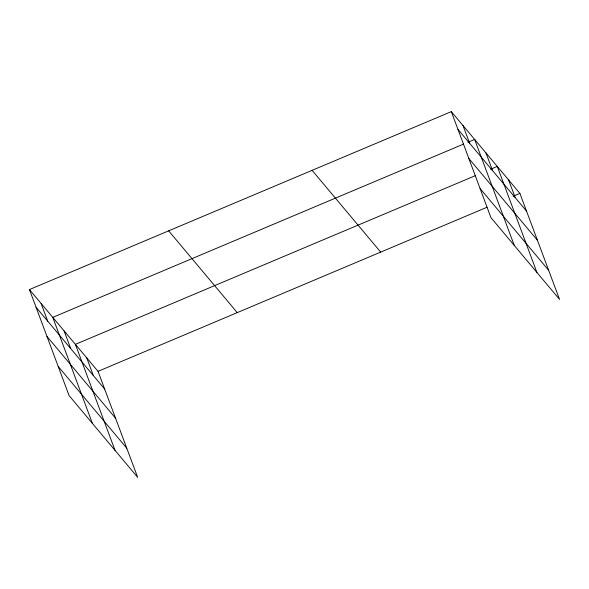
<?xml version="1.0" encoding="UTF-8"?>
<svg xmlns="http://www.w3.org/2000/svg" width="589" height="589" viewBox="0 0 589 589"><rect width="100%" height="100%" fill="white"/><g stroke="black" fill="none" stroke-linecap="round" stroke-linejoin="round"><path stroke-width="0.88" d="M29.45 289.567L98.032 371.342L137.679 477.377L69.097 395.609L29.45 289.567L451.321 111.623L519.903 193.391L559.55 299.433L490.968 217.658L451.321 111.623M463.676 144.047L52.767 317.368L92.414 423.41M467.894 142.273L474.638 139.424L514.285 245.466M475.338 175.662L75.399 344.351L115.046 450.394M490.519 169.257L497.271 166.407L536.918 272.449M98.032 371.342L487 207.276M513.152 196.24L519.903 193.391M457.947 129.344L526.529 211.12M468.844 158.485L537.426 240.26M480.072 188.517L548.654 270.292M312.104 170.339L380.685 252.114M168.668 230.844L237.249 312.619M36.076 307.289L104.658 389.064M46.973 336.437L115.554 418.212M58.201 366.461L126.782 448.236M508.587 179.903L515.213 197.624M485.954 152.912L492.581 170.641M462.983 125.523L469.61 143.245M86.716 357.847L93.342 375.568M64.083 330.863L70.709 348.585M41.105 303.468L47.738 321.189"/></g></svg>
